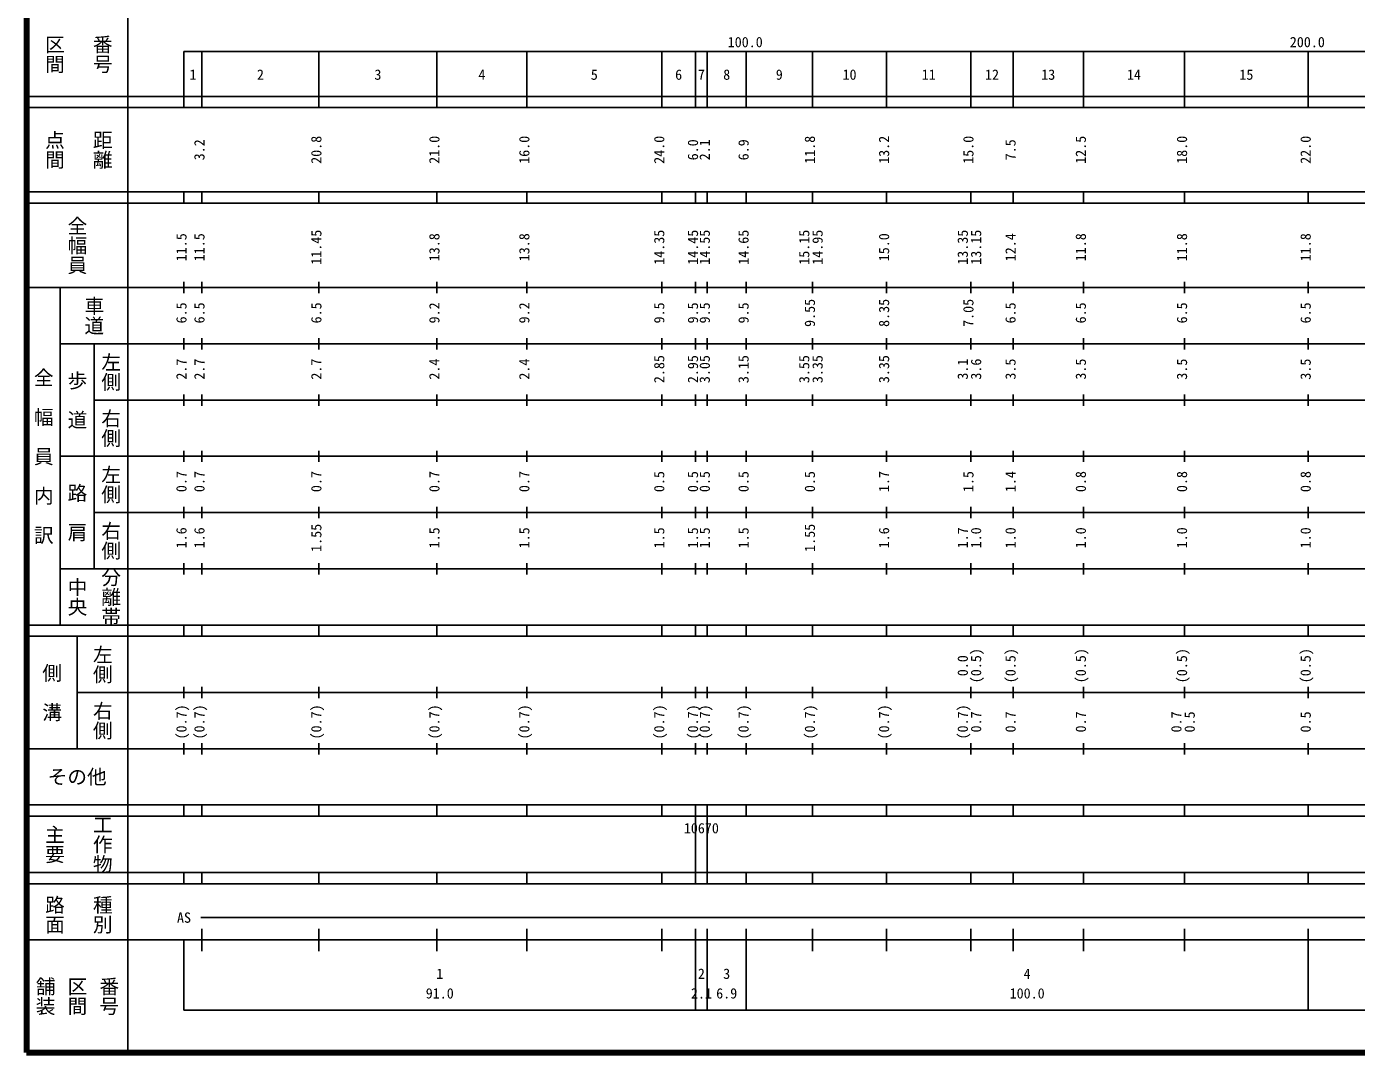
# Model space of a CAD drawing. Units: millimetres on the paper, enlarged 1000 times. Extents: x 40000 to 680000, y 20000 to 380000.
# Drawn here: x 40000 to 276574, y 20000 to 202409 of the extents above; entities that cross this region are included whole.
import ezdxf
from ezdxf.enums import TextEntityAlignment as Align

# ---------------------------------------------------------------- set-up
doc = ezdxf.new("R2010")
doc.units = ezdxf.units.MM
doc.header["$LTSCALE"] = 1000
doc.layers.add('S-TTL', color=2, linetype='Continuous', lineweight=140)
doc.layers.add('S-TTL-BAND', color=7, linetype='Continuous', lineweight=25)
doc.styles.add('@ＭＳ ゴシック', font='')
doc.styles.add('ＭＳ ゴシック', font='')
doc.styles.get('@ＭＳ ゴシック').set_extended_font_data('@MS Gothic')
doc.styles.get('ＭＳ ゴシック').set_extended_font_data('MS Gothic')

msp = doc.modelspace()

# ---------------------------------------------------------------- linework, layer by layer
at = {"layer": 'S-TTL'}
for p, q in [((40000, 380000), (40000, 20000)), ((40000, 20000), (680000, 20000))]:
    msp.add_line(p, q, dxfattribs=at)
at = {"layer": 'S-TTL-BAND'}
for p, q in [((58000, 370000), (58000, 20000)), ((68000, 198000), (579000, 198000)), ((68000, 198000), (68000, 188000)), ((71200, 188000), (71200, 198000)), ((92000, 188000), (92000, 198000)), ((113000, 188000), (113000, 198000)), ((129000, 188000), (129000, 198000)), ((153000, 188000), (153000, 198000)), ((159000, 188000), (159000, 198000)), ((161100, 188000), (161100, 198000)), ((168000, 188000), (168000, 198000)), ((179800, 188000), (179800, 198000)), ((193000, 188000), (193000, 198000)), ((208000, 188000), (208000, 198000)), ((215500, 188000), (215500, 198000)), ((228000, 188000), (228000, 198000)), ((246000, 188000), (246000, 198000)), ((268000, 188000), (268000, 198000)), ((40000, 190000), (579000, 190000)), ((40000, 188000), (579000, 188000)), ((40000, 173000), (579000, 173000)), ((68000, 171000), (68000, 173000)), ((71200, 171000), (71200, 173000)), ((92000, 171000), (92000, 173000)), ((113000, 171000), (113000, 173000)), ((129000, 171000), (129000, 173000)), ((153000, 171000), (153000, 173000)), ((159000, 171000), (159000, 173000)), ((161100, 171000), (161100, 173000)), ((168000, 171000), (168000, 173000)), ((179800, 171000), (179800, 173000)), ((193000, 171000), (193000, 173000)), ((208000, 171000), (208000, 173000)), ((215500, 171000), (215500, 173000)), ((228000, 171000), (228000, 173000)), ((246000, 171000), (246000, 173000)), ((268000, 171000), (268000, 173000)), ((40000, 171000), (579000, 171000)), ((68000, 155000), (68000, 157000)), ((71200, 155000), (71200, 157000)), ((92000, 155000), (92000, 157000)), ((113000, 155000), (113000, 157000)), ((129000, 155000), (129000, 157000)), ((153000, 155000), (153000, 157000)), ((159000, 155000), (159000, 157000)), ((161100, 155000), (161100, 157000)), ((168000, 155000), (168000, 157000)), ((179800, 155000), (179800, 157000)), ((193000, 155000), (193000, 157000)), ((208000, 155000), (208000, 157000)), ((215500, 155000), (215500, 157000)), ((228000, 155000), (228000, 157000)), ((246000, 155000), (246000, 157000)), ((268000, 155000), (268000, 157000)), ((40000, 156000), (579000, 156000)), ((46000, 96000), (46000, 156000)), ((68000, 145000), (68000, 147000)), ((71200, 145000), (71200, 147000)), ((92000, 145000), (92000, 147000)), ((113000, 145000), (113000, 147000)), ((129000, 145000), (129000, 147000)), ((153000, 145000), (153000, 147000)), ((159000, 145000), (159000, 147000)), ((161100, 145000), (161100, 147000)), ((168000, 145000), (168000, 147000)), ((179800, 145000), (179800, 147000)), ((193000, 145000), (193000, 147000)), ((208000, 145000), (208000, 147000)), ((215500, 145000), (215500, 147000)), ((228000, 145000), (228000, 147000)), ((246000, 145000), (246000, 147000)), ((268000, 145000), (268000, 147000)), ((46000, 146000), (579000, 146000)), ((52000, 146000), (52000, 106000)), ((52000, 136000), (579000, 136000)), ((68000, 135000), (68000, 137000)), ((71200, 135000), (71200, 137000)), ((92000, 135000), (92000, 137000)), ((113000, 135000), (113000, 137000)), ((129000, 135000), (129000, 137000)), ((153000, 135000), (153000, 137000)), ((159000, 135000), (159000, 137000)), ((161100, 135000), (161100, 137000)), ((168000, 135000), (168000, 137000)), ((179800, 135000), (179800, 137000)), ((193000, 135000), (193000, 137000)), ((208000, 135000), (208000, 137000)), ((215500, 135000), (215500, 137000)), ((228000, 135000), (228000, 137000)), ((246000, 135000), (246000, 137000)), ((268000, 135000), (268000, 137000)), ((46000, 126000), (579000, 126000)), ((68000, 125000), (68000, 127000)), ((71200, 125000), (71200, 127000)), ((92000, 125000), (92000, 127000)), ((113000, 125000), (113000, 127000)), ((129000, 125000), (129000, 127000)), ((153000, 125000), (153000, 127000)), ((159000, 125000), (159000, 127000)), ((161100, 125000), (161100, 127000)), ((168000, 125000), (168000, 127000)), ((179800, 125000), (179800, 127000)), ((193000, 125000), (193000, 127000)), ((208000, 125000), (208000, 127000)), ((215500, 125000), (215500, 127000)), ((228000, 125000), (228000, 127000)), ((246000, 125000), (246000, 127000)), ((268000, 125000), (268000, 127000)), ((52000, 116000), (579000, 116000)), ((68000, 115000), (68000, 117000)), ((71200, 115000), (71200, 117000)), ((92000, 115000), (92000, 117000)), ((113000, 115000), (113000, 117000)), ((129000, 115000), (129000, 117000)), ((153000, 115000), (153000, 117000)), ((159000, 115000), (159000, 117000)), ((161100, 115000), (161100, 117000)), ((168000, 115000), (168000, 117000)), ((179800, 115000), (179800, 117000)), ((193000, 115000), (193000, 117000)), ((208000, 115000), (208000, 117000)), ((215500, 115000), (215500, 117000)), ((228000, 115000), (228000, 117000)), ((246000, 115000), (246000, 117000)), ((268000, 115000), (268000, 117000)), ((68000, 105000), (68000, 107000)), ((71200, 105000), (71200, 107000)), ((92000, 105000), (92000, 107000)), ((113000, 105000), (113000, 107000)), ((129000, 105000), (129000, 107000)), ((153000, 105000), (153000, 107000)), ((159000, 105000), (159000, 107000)), ((161100, 105000), (161100, 107000)), ((168000, 105000), (168000, 107000)), ((179800, 105000), (179800, 107000)), ((193000, 105000), (193000, 107000)), ((208000, 105000), (208000, 107000)), ((215500, 105000), (215500, 107000)), ((228000, 105000), (228000, 107000)), ((246000, 105000), (246000, 107000)), ((268000, 105000), (268000, 107000)), ((46000, 106000), (579000, 106000)), ((40000, 96000), (579000, 96000)), ((68000, 94000), (68000, 96000)), ((71200, 94000), (71200, 96000)), ((92000, 94000), (92000, 96000)), ((113000, 94000), (113000, 96000)), ((129000, 94000), (129000, 96000)), ((153000, 94000), (153000, 96000)), ((159000, 94000), (159000, 96000)), ((161100, 94000), (161100, 96000)), ((168000, 94000), (168000, 96000)), ((179800, 94000), (179800, 96000)), ((193000, 94000), (193000, 96000)), ((208000, 94000), (208000, 96000)), ((215500, 94000), (215500, 96000)), ((228000, 94000), (228000, 96000)), ((246000, 94000), (246000, 96000)), ((268000, 94000), (268000, 96000)), ((40000, 94000), (579000, 94000)), ((49000, 94000), (49000, 74000)), ((49000, 84000), (579000, 84000)), ((68000, 83000), (68000, 85000)), ((71200, 83000), (71200, 85000)), ((92000, 83000), (92000, 85000)), ((113000, 83000), (113000, 85000)), ((129000, 83000), (129000, 85000)), ((153000, 83000), (153000, 85000)), ((159000, 83000), (159000, 85000)), ((161100, 83000), (161100, 85000)), ((168000, 83000), (168000, 85000)), ((179800, 83000), (179800, 85000)), ((193000, 83000), (193000, 85000)), ((208000, 83000), (208000, 85000)), ((215500, 83000), (215500, 85000)), ((228000, 83000), (228000, 85000)), ((246000, 83000), (246000, 85000)), ((268000, 83000), (268000, 85000)), ((40000, 74000), (579000, 74000)), ((68000, 73000), (68000, 75000)), ((71200, 73000), (71200, 75000)), ((92000, 73000), (92000, 75000)), ((113000, 73000), (113000, 75000)), ((129000, 73000), (129000, 75000)), ((153000, 73000), (153000, 75000)), ((159000, 73000), (159000, 75000)), ((161100, 73000), (161100, 75000)), ((168000, 73000), (168000, 75000)), ((179800, 73000), (179800, 75000)), ((193000, 73000), (193000, 75000)), ((208000, 73000), (208000, 75000)), ((215500, 73000), (215500, 75000)), ((228000, 73000), (228000, 75000)), ((246000, 73000), (246000, 75000)), ((268000, 73000), (268000, 75000)), ((40000, 64000), (579000, 64000)), ((68000, 62000), (68000, 64000)), ((71200, 62000), (71200, 64000)), ((92000, 62000), (92000, 64000)), ((113000, 62000), (113000, 64000)), ((129000, 62000), (129000, 64000)), ((153000, 62000), (153000, 64000)), ((159000, 62000), (159000, 64000)), ((161100, 62000), (161100, 64000)), ((168000, 62000), (168000, 64000)), ((179800, 62000), (179800, 64000)), ((193000, 62000), (193000, 64000)), ((208000, 62000), (208000, 64000)), ((215500, 62000), (215500, 64000)), ((228000, 62000), (228000, 64000)), ((246000, 62000), (246000, 64000)), ((268000, 62000), (268000, 64000)), ((40000, 62000), (579000, 62000)), ((159000, 52000), (159000, 62000)), ((161100, 52000), (161100, 62000)), ((40000, 52000), (579000, 52000)), ((40000, 50000), (579000, 50000)), ((68000, 50000), (68000, 52000)), ((71200, 50000), (71200, 52000)), ((92000, 50000), (92000, 52000)), ((113000, 50000), (113000, 52000)), ((129000, 50000), (129000, 52000)), ((153000, 50000), (153000, 52000)), ((159000, 50000), (159000, 52000)), ((161100, 50000), (161100, 52000)), ((168000, 50000), (168000, 52000)), ((179800, 50000), (179800, 52000)), ((193000, 50000), (193000, 52000)), ((208000, 50000), (208000, 52000)), ((215500, 50000), (215500, 52000)), ((228000, 50000), (228000, 52000)), ((246000, 50000), (246000, 52000)), ((268000, 50000), (268000, 52000)), ((71000, 44000), (565000, 44000)), ((71200, 38000), (71200, 42000)), ((92000, 38000), (92000, 42000)), ((113000, 38000), (113000, 42000)), ((129000, 38000), (129000, 42000)), ((153000, 38000), (153000, 42000)), ((159000, 27500), (159000, 42000)), ((161100, 27500), (161100, 42000)), ((168000, 27500), (168000, 42000)), ((179800, 38000), (179800, 42000)), ((193000, 38000), (193000, 42000)), ((208000, 38000), (208000, 42000)), ((215500, 38000), (215500, 42000)), ((228000, 38000), (228000, 42000)), ((246000, 38000), (246000, 42000)), ((268000, 27500), (268000, 42000)), ((40000, 40000), (579000, 40000)), ((68000, 40000), (68000, 27500)), ((68000, 27500), (579000, 27500))]:
    msp.add_line(p, q, dxfattribs=at)

# ---------------------------------------------------------------- texts
at = {"layer": 'S-TTL-BAND', "style": '@ＭＳ ゴシック'}
for s, p in [('区間', (45000, 197500)), ('番号', (53500, 197500)), ('点間', (45000, 180500)), ('距離', (53500, 180500)), ('全幅員', (49000, 163500)), ('車道', (52000, 151000)), ('左側', (55000, 141000)), ('全\u3000幅\u3000員\u3000内\u3000訳', (43000, 126000)), ('歩\u3000道', (49000, 136000)), ('右側', (55000, 131000)), ('左側', (55000, 121000)), ('路\u3000肩', (49000, 116000)), ('右側', (55000, 111000)), ('中央', (49000, 101000)), ('分離帯', (55000, 101000)), ('左側', (53500, 89000)), ('側\u3000溝', (44500, 84000)), ('右側', (53500, 79000)), ('工作物', (53500, 57000)), ('主要', (45000, 57000)), ('路面', (45000, 44500)), ('種別', (53500, 44500)), ('舗装', (43333, 30000)), ('区間', (49000, 30000)), ('番号', (54667, 30000))]:
    msp.add_text(s, height=2566, rotation=270, dxfattribs=at).set_placement(p, align=Align.MIDDLE_CENTER)
at = {"layer": 'S-TTL-BAND', "style": 'ＭＳ ゴシック'}
for s, p in [('100.0', (167844, 198195)), ('200.0', (267844, 198195)), ('1', (69600, 192405)), ('2', (81600, 192405)), ('3', (102500, 192405)), ('4', (121000, 192405)), ('5', (141000, 192405)), ('6', (156000, 192405)), ('7', (160050, 192405)), ('8', (164550, 192405)), ('9', (173900, 192405)), ('10', (186400, 192405)), ('11', (200500, 192405)), ('12', (211750, 192405)), ('13', (221750, 192405)), ('14', (237000, 192405)), ('15', (257000, 192405)), ('AS', (68000, 42500)), ('1', (113500, 32523)), ('2', (160050, 32523)), ('3', (164550, 32523)), ('4', (218000, 32523)), ('91.0', (113500, 29033)), ('2.1', (160050, 29033)), ('6.9', (164550, 29033)), ('100.0', (218000, 29033))]:
    msp.add_text(s, height=1833, dxfattribs=at).set_placement(p, align=Align.BOTTOM_CENTER)
for s, p in [('3.2', (72200, 180500)), ('20.8', (93000, 180500)), ('21.0', (114000, 180500)), ('16.0', (130000, 180500)), ('24.0', (154000, 180500)), ('6.0', (160000, 180500)), ('2.1', (162100, 180500)), ('6.9', (169000, 180500)), ('11.8', (180800, 180500)), ('13.2', (194000, 180500)), ('15.0', (209000, 180500)), ('7.5', (216500, 180500)), ('12.5', (229000, 180500)), ('18.0', (247000, 180500)), ('22.0', (269000, 180500)), ('11.45', (93000, 163174)), ('14.35', (154000, 163174)), ('14.45', (160000, 163174)), ('14.55', (162100, 163174)), ('14.65', (169000, 163174)), ('15.15', (179800, 163174)), ('14.95', (182170, 163174)), ('13.35', (208000, 163174)), ('13.15', (210370, 163174)), ('11.5', (69000, 163174)), ('11.5', (72200, 163174)), ('13.8', (114000, 163174)), ('13.8', (130000, 163174)), ('15.0', (194000, 163174)), ('12.4', (216500, 163174)), ('11.8', (229000, 163174)), ('11.8', (247000, 163174)), ('11.8', (269000, 163174)), ('9.55', (180800, 151500)), ('8.35', (194000, 151500)), ('7.05', (209000, 151500)), ('6.5', (69000, 151500)), ('6.5', (72200, 151500)), ('6.5', (93000, 151500)), ('9.2', (114000, 151500)), ('9.2', (130000, 151500)), ('9.5', (154000, 151500)), ('9.5', (160000, 151500)), ('9.5', (162100, 151500)), ('9.5', (169000, 151500)), ('6.5', (216500, 151500)), ('6.5', (229000, 151500)), ('6.5', (247000, 151500)), ('6.5', (269000, 151500)), ('2.7', (69000, 141500)), ('2.7', (72200, 141500)), ('2.7', (93000, 141500)), ('2.4', (114000, 141500)), ('2.4', (130000, 141500)), ('2.85', (154000, 141500)), ('2.95', (160000, 141500)), ('3.05', (162100, 141500)), ('3.15', (169000, 141500)), ('3.55', (179800, 141500)), ('3.35', (182170, 141500)), ('3.35', (194000, 141500)), ('3.1', (208000, 141500)), ('3.6', (210370, 141500)), ('3.5', (216500, 141500)), ('3.5', (229000, 141500)), ('3.5', (247000, 141500)), ('3.5', (269000, 141500)), ('0.7', (69000, 121500)), ('0.7', (72200, 121500)), ('0.7', (93000, 121500)), ('0.7', (114000, 121500)), ('0.7', (130000, 121500)), ('0.5', (154000, 121500)), ('0.5', (160000, 121500)), ('0.5', (162100, 121500)), ('0.5', (169000, 121500)), ('0.5', (180800, 121500)), ('1.7', (194000, 121500)), ('1.5', (209000, 121500)), ('1.4', (216500, 121500)), ('0.8', (229000, 121500)), ('0.8', (247000, 121500)), ('0.8', (269000, 121500)), ('1.55', (93000, 111500)), ('1.55', (180800, 111500)), ('1.6', (69000, 111500)), ('1.6', (72200, 111500)), ('1.5', (114000, 111500)), ('1.5', (130000, 111500)), ('1.5', (154000, 111500)), ('1.5', (160000, 111500)), ('1.5', (162100, 111500)), ('1.5', (169000, 111500)), ('1.6', (194000, 111500)), ('1.7', (208000, 111500)), ('1.0', (210370, 111500)), ('1.0', (216500, 111500)), ('1.0', (229000, 111500)), ('1.0', (247000, 111500)), ('1.0', (269000, 111500)), ('0.0', (208000, 88764)), ('(0.5)', (210370, 88764)), ('(0.5)', (216500, 88764)), ('(0.5)', (229000, 88764)), ('(0.5)', (247000, 88764)), ('(0.5)', (269000, 88764)), ('(0.7)', (69000, 78764)), ('(0.7)', (72200, 78764)), ('(0.7)', (93000, 78764)), ('(0.7)', (114000, 78764)), ('(0.7)', (130000, 78764)), ('(0.7)', (154000, 78764)), ('(0.7)', (160000, 78764)), ('(0.7)', (162100, 78764)), ('(0.7)', (169000, 78764)), ('(0.7)', (180800, 78764)), ('(0.7)', (194000, 78764)), ('(0.7)', (208000, 78764)), ('0.7', (210370, 78764)), ('0.7', (216500, 78764)), ('0.7', (229000, 78764)), ('0.7', (246000, 78764)), ('0.5', (248370, 78764)), ('0.5', (269000, 78764))]:
    msp.add_text(s, height=1833, rotation=90, dxfattribs=at).set_placement(p, align=Align.BOTTOM_CENTER)
msp.add_text('その他', height=2566, dxfattribs=at).set_placement((49000, 69000), align=Align.MIDDLE_CENTER)
msp.add_text('10670', height=1833, dxfattribs=at).set_placement((156925, 58405), align=Align.BOTTOM_LEFT)

doc.saveas('drawing.dxf')
